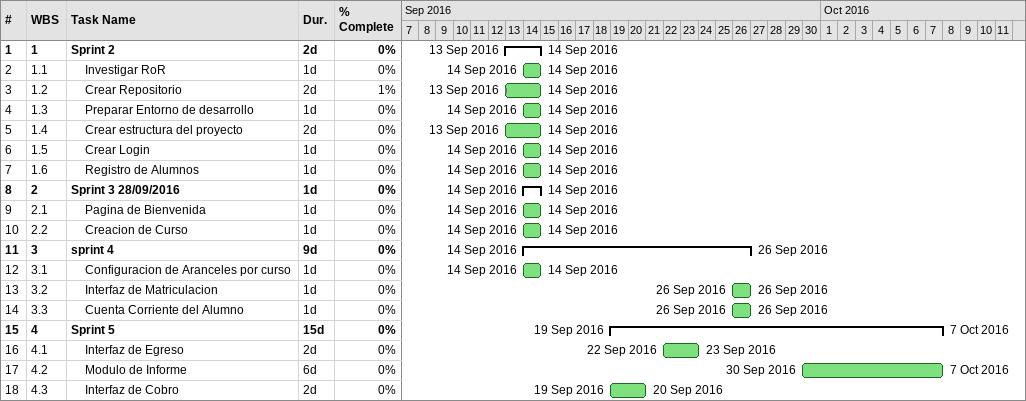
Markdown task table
| ID | WBS | Task | Duration | Start | Finish | % complete |
|---|---|---|---|---|---|---|
| 1 | 1 | **Sprint 2** | 2d | 2016-09-13 | 2016-09-14 | 0 |
| 2 | 1.1 | Investigar RoR | 1d | 2016-09-14 | 2016-09-14 | 0 |
| 3 | 1.2 | Crear Repositorio | 2d | 2016-09-13 | 2016-09-14 | 1 |
| 4 | 1.3 | Preparar Entorno de desarrollo | 1d | 2016-09-14 | 2016-09-14 | 0 |
| 5 | 1.4 | Crear estructura del proyecto | 2d | 2016-09-13 | 2016-09-14 | 0 |
| 6 | 1.5 | Crear Login | 1d | 2016-09-14 | 2016-09-14 | 0 |
| 7 | 1.6 | Registro de Alumnos | 1d | 2016-09-14 | 2016-09-14 | 0 |
| 8 | 2 | **Sprint 3 28/09/2016** | 1d | 2016-09-14 | 2016-09-14 | 0 |
| 9 | 2.1 | Pagina de Bienvenida | 1d | 2016-09-14 | 2016-09-14 | 0 |
| 10 | 2.2 | Creacion de Curso | 1d | 2016-09-14 | 2016-09-14 | 0 |
| 11 | 3 | **sprint 4** | 9d | 2016-09-14 | 2016-09-26 | 0 |
| 12 | 3.1 | Configuracion de Aranceles por curso | 1d | 2016-09-14 | 2016-09-14 | 0 |
| 13 | 3.2 | Interfaz de Matriculacion | 1d | 2016-09-26 | 2016-09-26 | 0 |
| 14 | 3.3 | Cuenta Corriente del Alumno | 1d | 2016-09-26 | 2016-09-26 | 0 |
| 15 | 4 | **Sprint 5** | 15d | 2016-09-19 | 2016-10-07 | 0 |
| 16 | 4.1 | Interfaz de Egreso | 2d | 2016-09-22 | 2016-09-23 | 0 |
| 17 | 4.2 | Modulo de Informe | 6d | 2016-09-30 | 2016-10-07 | 0 |
| 18 | 4.3 | Interfaz de Cobro | 2d | 2016-09-19 | 2016-09-20 | 0 |
